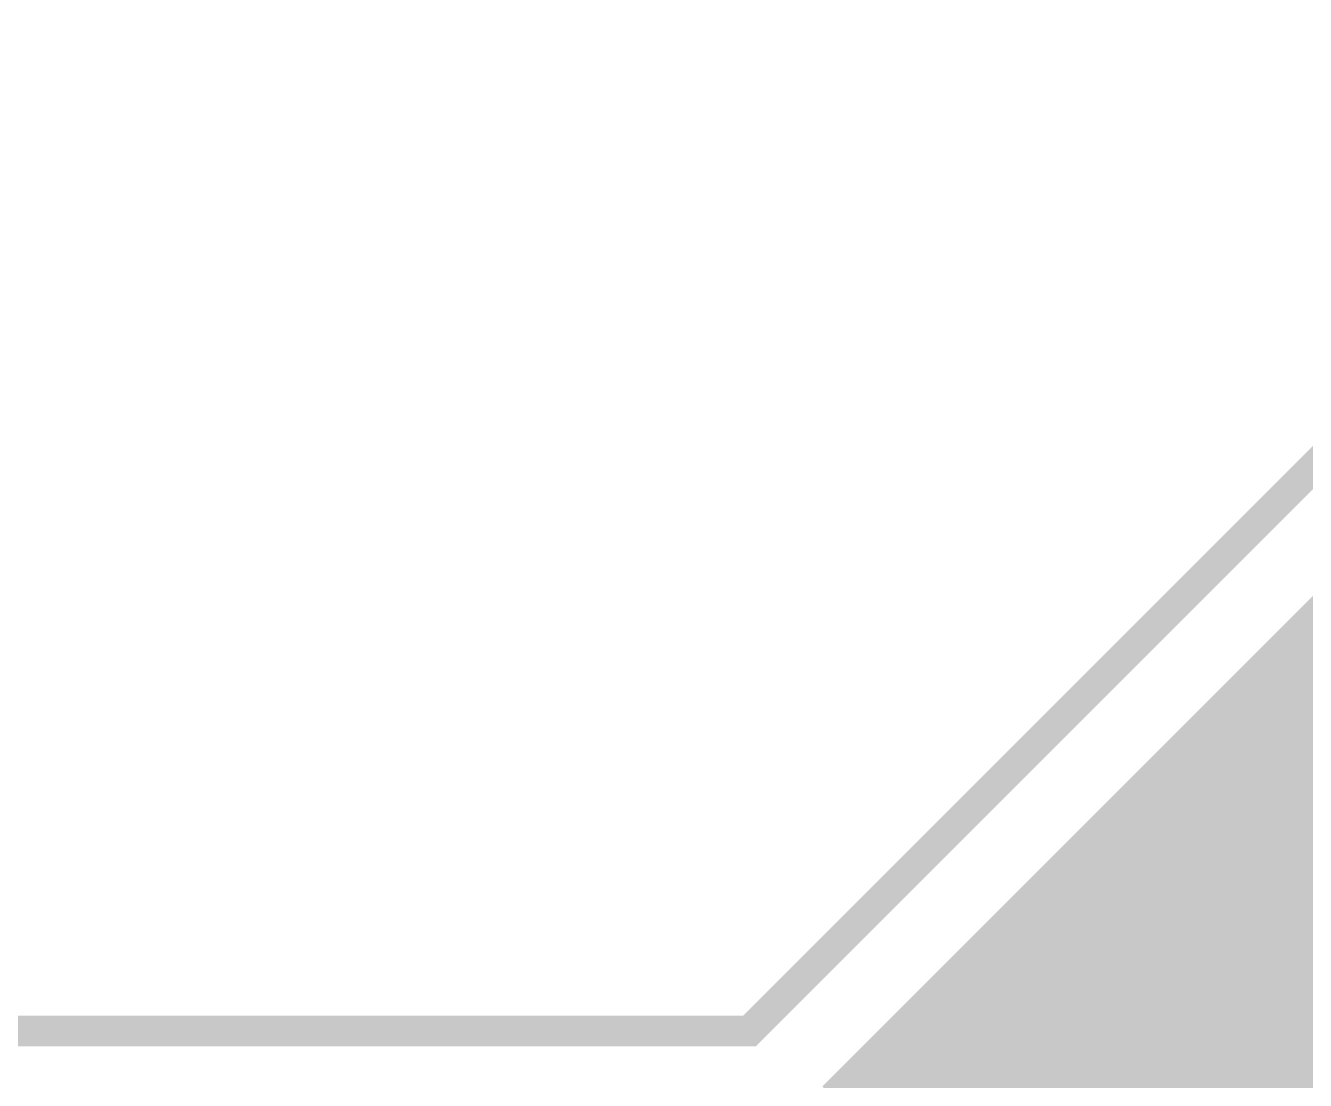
# Model space of a CAD drawing. Extents: x -5 to 157, y -120 to 103.
# Drawn here: x 13.51 to 24.1, y 60.59 to 69.32 of the extents above; entities that cross this region are included whole.
import ezdxf

# ---------------------------------------------------------------- set-up
doc = ezdxf.new("R2010")
doc.units = 0
doc.header["$MEASUREMENT"] = 0
for name, color, linetype in [('22-304-2_BOT', 7, 'CONTINUOUS'), ('22-304-2_DRD', 7, 'CONTINUOUS'), ('22-304-2_DRL', 2, 'CONTINUOUS'), ('22-304-2_IN1', 4, 'CONTINUOUS'), ('22-304-2_IN2', 3, 'CONTINUOUS'), ('22-304-2_TOP', 13, 'CONTINUOUS')]:
    doc.layers.add(name, color=color, linetype=linetype)

msp = doc.modelspace()

# ---------------------------------------------------------------- linework, layer by layer
at = {"layer": '22-304-2_BOT'}
for points, const_width in [([(28.0035, 68.2625), (20.193, 60.452)], 0.254), ([(28.0035, 64.389), (24.13, 64.389)], 0.254), ([(24.0284, 64.2874), (24.0284, 62.34684)], 0.254), ([(28.0035, 64.1604), (23.9014, 64.1604)], 0.254), ([(23.7998, 64.0588), (23.7998, 62.11824)], 0.254), ([(28.0035, 63.9318), (23.6728, 63.9318)], 0.254), ([(23.5712, 63.8302), (23.5712, 61.88964)], 0.254), ([(28.0035, 63.7032), (23.4442, 63.7032)], 0.254), ([(23.3426, 63.6016), (23.3426, 61.66104)], 0.254), ([(25.4127, 63.4746), (23.2156, 63.4746)], 0.254), ([(23.114, 63.373), (23.114, 61.43244)], 0.254), ([(24.93518, 63.246), (22.987, 63.246)], 0.254), ([(24.83866, 63.1571), (21.75002, 60.071)], 0.254), ([(24.83866, 63.1571), (21.75002, 60.071)], 0.254), ([(22.8854, 63.1444), (22.8854, 61.20384)], 0.254), ([(24.69642, 63.0174), (22.7584, 63.0174)], 0.254), ([(22.6568, 62.9158), (22.6568, 60.97524)], 0.254), ([(28.829, 62.357), (25.654, 62.357), (22.225, 58.928), (15.24, 58.928), (13.86078, 57.54878), (13.86078, 57.15)], 1.27), ([(34.96564, 32.42564), (34.925, 32.385), (29.972, 32.385), (29.21, 33.147), (29.21, 37.084), (31.369, 39.243), (31.369, 46.101), (34.29, 49.022), (34.29, 60.452), (32.385, 62.357), (25.654, 62.357), (22.225, 58.928), (15.24, 58.928), (13.86078, 57.54878), (13.86078, 57.15)], 1.27), ([(24.46782, 62.7888), (22.5298, 62.7888)], 0.254), ([(22.4282, 62.6872), (22.4282, 60.74664)], 0.254), ([(24.23922, 62.5602), (22.3012, 62.5602)], 0.254), ([(22.1996, 62.4586), (22.1996, 60.51804)], 0.254), ([(24.01062, 62.3316), (22.0726, 62.3316)], 0.254), ([(21.971, 62.23), (21.971, 60.28944)], 0.254), ([(23.78202, 62.103), (21.844, 62.103)], 0.254), ([(21.7424, 62.0014), (21.7424, 60.071)], 0.254), ([(23.55342, 61.8744), (21.6154, 61.8744)], 0.254), ([(21.5138, 61.7728), (21.5138, 60.071)], 0.254), ([(23.32482, 61.6458), (21.3868, 61.6458)], 0.254), ([(21.2852, 61.5442), (21.2852, 60.071)], 0.254), ([(23.09622, 61.4172), (21.1582, 61.4172)], 0.254), ([(21.0566, 61.3156), (21.0566, 60.071)], 0.254), ([(22.86762, 61.1886), (20.9296, 61.1886)], 0.254), ([(20.828, 61.087), (20.828, 60.071)], 0.254), ([(22.63902, 60.96), (20.701, 60.96)], 0.254), ([(20.5994, 60.8584), (20.5994, 60.071)], 0.254), ([(22.41042, 60.7314), (20.4724, 60.7314)], 0.254), ([(20.3708, 60.6298), (20.3708, 60.071)], 0.254), ([(22.18182, 60.5028), (20.2438, 60.5028)], 0.254)]:
    msp.add_lwpolyline(points, dxfattribs=dict(at, const_width=const_width))
at = {"layer": '22-304-2_DRD', "const_width": 0.254}
msp.add_lwpolyline([(44.99864, -115.99926), (44.99864, 25.99944), (48.00092, 28.99918), (86.79942, 28.99918), (89.79916, 25.99944), (89.79916, -31.0007), (92.7989, -34.00044), (136.79932, -34.00044), (139.79906, -31.0007), (139.79906, 58.0009), (136.79932, 61.00064), (115.30076, 61.00064), (107.29976, 68.9991), (107.29976, 94.99854), (99.29876, 102.99954), (35.49904, 102.99954), (27.50058, 94.99854), (27.50058, 68.9991), (19.49958, 61.00064), (-1.99898, 61.00064), (-4.99872, 58.0009), (-4.99872, -2.99974), (18.00098, -25.99944), (18.00098, -115.99926)], dxfattribs=at)
at = {"layer": '22-304-2_DRL', "const_width": 0.254}
msp.add_lwpolyline([(44.99864, -115.99926), (44.99864, 25.99944), (48.00092, 28.99918), (86.79942, 28.99918), (89.79916, 25.99944), (89.79916, -31.0007), (92.7989, -34.00044), (136.79932, -34.00044), (139.79906, -31.0007), (139.79906, 58.0009), (136.79932, 61.00064), (115.30076, 61.00064), (107.29976, 68.9991), (107.29976, 94.99854), (99.29876, 102.99954), (35.49904, 102.99954), (27.50058, 94.99854), (27.50058, 68.9991), (19.49958, 61.00064), (-1.99898, 61.00064), (-4.99872, 58.0009), (-4.99872, -2.99974), (18.00098, -25.99944), (18.00098, -115.99926)], dxfattribs=at)
at = {"layer": '22-304-2_IN1', "const_width": 0.254}
for points in [[(82.296, 102.362), (36.068, 102.362), (28.702, 94.996), (28.702, 68.326), (20.574, 60.198), (-1.778, 60.198), (-4.191, 57.785), (-4.191, -2.667), (18.669, -25.527)], [(24.1554, 63.7794), (24.1554, 54.27726)], [(61.82614, 63.8302), (24.2062, 63.8302)], [(23.9268, 63.5508), (23.9268, 54.04866)], [(39.0906, 63.6016), (23.9776, 63.6016)], [(23.6982, 63.3222), (23.6982, 55.55488)], [(38.7223, 63.373), (23.749, 63.373)], [(38.5572, 63.1444), (23.5204, 63.1444)], [(23.4696, 63.0936), (23.4696, 55.75808)], [(38.47846, 62.9158), (23.2918, 62.9158)], [(23.241, 62.865), (23.241, 55.86222)], [(38.46322, 62.6872), (23.0632, 62.6872)], [(23.0124, 62.6364), (23.0124, 55.89778)], [(22.7838, 62.4078), (22.7838, 55.87492)], [(38.5064, 62.4586), (22.8346, 62.4586)], [(22.5552, 62.1792), (22.5552, 55.78856)], [(38.61816, 62.23), (22.606, 62.23)], [(22.3266, 61.9506), (22.3266, 55.6133)], [(38.83914, 62.0014), (22.3774, 62.0014)], [(27.53614, 61.7728), (22.1488, 61.7728)], [(22.098, 61.722), (22.098, 55.17388)], [(27.24404, 61.5442), (21.9202, 61.5442)], [(21.8694, 61.4934), (21.8694, 51.99126)], [(27.10434, 61.3156), (21.6916, 61.3156)], [(21.6408, 61.2648), (21.6408, 51.76266)], [(21.4122, 61.0362), (21.4122, 51.53406)], [(27.04084, 61.087), (21.463, 61.087)], [(21.1836, 60.8076), (21.1836, 51.30546)], [(27.0383, 60.8584), (21.2344, 60.8584)], [(20.955, 60.579), (20.955, 51.07178)], [(27.09418, 60.6298), (21.0058, 60.6298)]]:
    msp.add_lwpolyline(points, dxfattribs=at)
at = {"layer": '22-304-2_IN2'}
for points, const_width in [([(0, 0), (-2.54, 2.54), (-2.54, 19.05), (5.08, 26.67), (5.08, 29.21), (5.715, 29.845), (14.605, 29.845), (19.99996, 35.23996), (19.99996, 41.00068), (13.97, 47.03064), (13.97, 55.88), (15.875, 57.785), (20.955, 57.785), (29.21, 66.04), (29.21, 84.709), (32.4993, 88.00084)], 1.27), ([(27.94762, 68.20662), (20.193, 60.452)], 0.254), ([(27.94762, 66.56324), (20.43176, 59.04738)], 0.254), ([(25.77338, 64.389), (24.13, 64.389)], 0.254), ([(24.0284, 64.2874), (24.0284, 62.64148)], 0.254), ([(25.54478, 64.1604), (23.9014, 64.1604)], 0.254), ([(23.7998, 64.0588), (23.7998, 62.41288)], 0.254), ([(25.31618, 63.9318), (23.6728, 63.9318)], 0.254), ([(23.5712, 63.8302), (23.5712, 62.18428)], 0.254), ([(25.08758, 63.7032), (23.4442, 63.7032)], 0.254), ([(23.3426, 63.6016), (23.3426, 61.95568)], 0.254), ([(24.85898, 63.4746), (23.2156, 63.4746)], 0.254), ([(23.114, 63.373), (23.114, 61.72708)], 0.254), ([(24.63038, 63.246), (22.987, 63.246)], 0.254), ([(22.8854, 63.1444), (22.8854, 61.49848)], 0.254), ([(24.40178, 63.0174), (22.7584, 63.0174)], 0.254), ([(22.6568, 62.9158), (22.6568, 61.26988)], 0.254), ([(24.17318, 62.7888), (22.5298, 62.7888)], 0.254), ([(22.4282, 62.6872), (22.4282, 61.04128)], 0.254), ([(23.94458, 62.5602), (22.3012, 62.5602)], 0.254), ([(22.1996, 62.4586), (22.1996, 60.81268)], 0.254), ([(23.71598, 62.3316), (22.0726, 62.3316)], 0.254), ([(21.971, 62.23), (21.971, 60.58408)], 0.254), ([(23.48738, 62.103), (21.844, 62.103)], 0.254), ([(21.7424, 62.0014), (21.7424, 60.35548)], 0.254), ([(23.25878, 61.8744), (21.6154, 61.8744)], 0.254), ([(21.5138, 61.7728), (21.5138, 60.12688)], 0.254), ([(23.03018, 61.6458), (21.3868, 61.6458)], 0.254), ([(21.2852, 61.5442), (21.2852, 59.89828)], 0.254), ([(22.80158, 61.4172), (21.1582, 61.4172)], 0.254), ([(21.0566, 61.3156), (21.0566, 59.66968)], 0.254), ([(22.57298, 61.1886), (20.9296, 61.1886)], 0.254), ([(20.828, 61.087), (20.828, 59.44108)], 0.254), ([(22.34438, 60.96), (20.701, 60.96)], 0.254), ([(20.5994, 60.8584), (20.5994, 59.21248)], 0.254), ([(22.11578, 60.7314), (20.4724, 60.7314)], 0.254), ([(20.3708, 60.6298), (20.3708, 59.04738)], 0.254), ([(21.88718, 60.5028), (20.2438, 60.5028)], 0.254)]:
    msp.add_lwpolyline(points, dxfattribs=dict(at, const_width=const_width))
at = {"layer": '22-304-2_TOP', "const_width": 0.254}
for points in [[(28.194, 68.453), (20.32, 60.579)], [(28.194, 64.389), (24.13, 64.389)], [(24.0284, 64.2874), (24.0284, 60.579)], [(28.194, 64.1604), (23.9014, 64.1604)], [(23.7998, 64.0588), (23.7998, 60.579)], [(28.194, 63.9318), (23.6728, 63.9318)], [(23.5712, 63.8302), (23.5712, 60.579)], [(28.194, 63.7032), (23.4442, 63.7032)], [(23.3426, 63.6016), (23.3426, 60.579)], [(28.194, 63.4746), (23.2156, 63.4746)], [(23.114, 63.373), (23.114, 60.579)], [(28.194, 63.246), (22.987, 63.246)], [(22.8854, 63.1444), (22.8854, 60.579)], [(28.194, 63.0174), (22.7584, 63.0174)], [(22.6568, 62.9158), (22.6568, 60.579)], [(28.194, 62.7888), (22.5298, 62.7888)], [(22.4282, 62.6872), (22.4282, 60.579)], [(28.194, 62.5602), (22.3012, 62.5602)], [(22.1996, 62.4586), (22.1996, 60.579)], [(28.194, 62.3316), (22.0726, 62.3316)], [(21.971, 62.23), (21.971, 60.579)], [(28.956, 62.103), (21.844, 62.103)], [(21.7424, 62.0014), (21.7424, 60.579)], [(28.956, 61.8744), (21.6154, 61.8744)], [(21.5138, 61.7728), (21.5138, 60.579)], [(27.34564, 61.6458), (21.3868, 61.6458)], [(21.2852, 61.5442), (21.2852, 60.579)], [(27.15514, 61.4172), (21.1582, 61.4172)], [(21.0566, 61.3156), (21.0566, 60.579)], [(27.06116, 61.1886), (20.9296, 61.1886)], [(20.828, 61.087), (20.828, 60.579)], [(27.03322, 60.96), (20.701, 60.96)], [(20.5994, 60.8584), (20.5994, 60.579)], [(26.81224, 60.7314), (20.4724, 60.7314)], [(26.65984, 60.579), (20.32, 60.579)], [(20.3708, 60.6298), (20.3708, 60.579)]]:
    msp.add_lwpolyline(points, dxfattribs=at)

doc.saveas('drawing.dxf')
